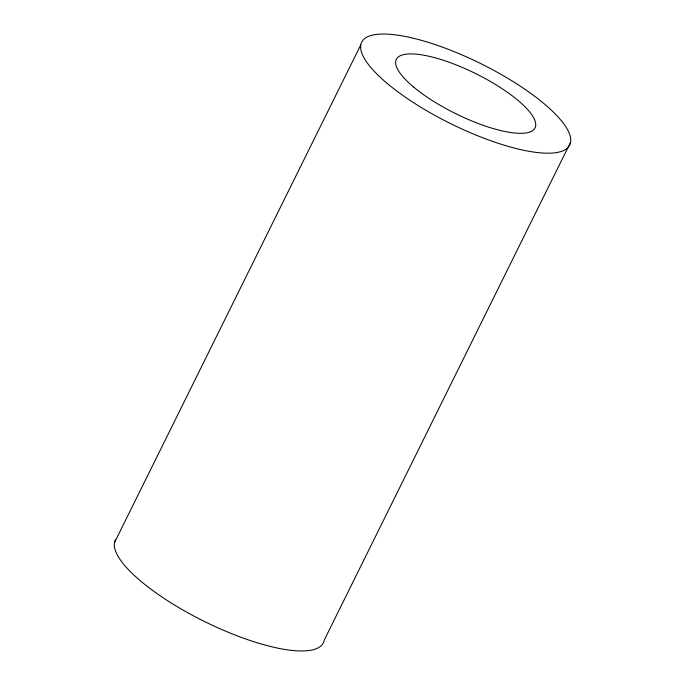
<?xml version="1.0" encoding="UTF-8"?>
<svg xmlns="http://www.w3.org/2000/svg" width="685" height="685" viewBox="0 0 685 685"><rect width="100%" height="100%" fill="white"/><g stroke="black" fill="none" stroke-linecap="round" stroke-linejoin="round"><path stroke-width="1.03" d="M360.755 44.919L114.455 542.691A116.039 33.574 26.3 0 0 213.412 625.773A116.039 33.574 26.3 0 0 324.245 640.081L570.545 142.309M114.678 541.715A116.039 33.574 26.3 0 1 115.371 539.883M387.273 83.493A116.039 33.574 26.3 0 0 565.433 149.553A116.039 33.574 26.3 0 0 444.231 47.796A116.039 33.574 26.3 0 0 387.273 83.493M413.397 86.867A77.362 22.382 26.3 0 0 532.168 130.903A77.362 22.382 26.3 0 0 451.372 63.071A77.362 22.382 26.3 0 0 413.397 86.867"/></g></svg>
